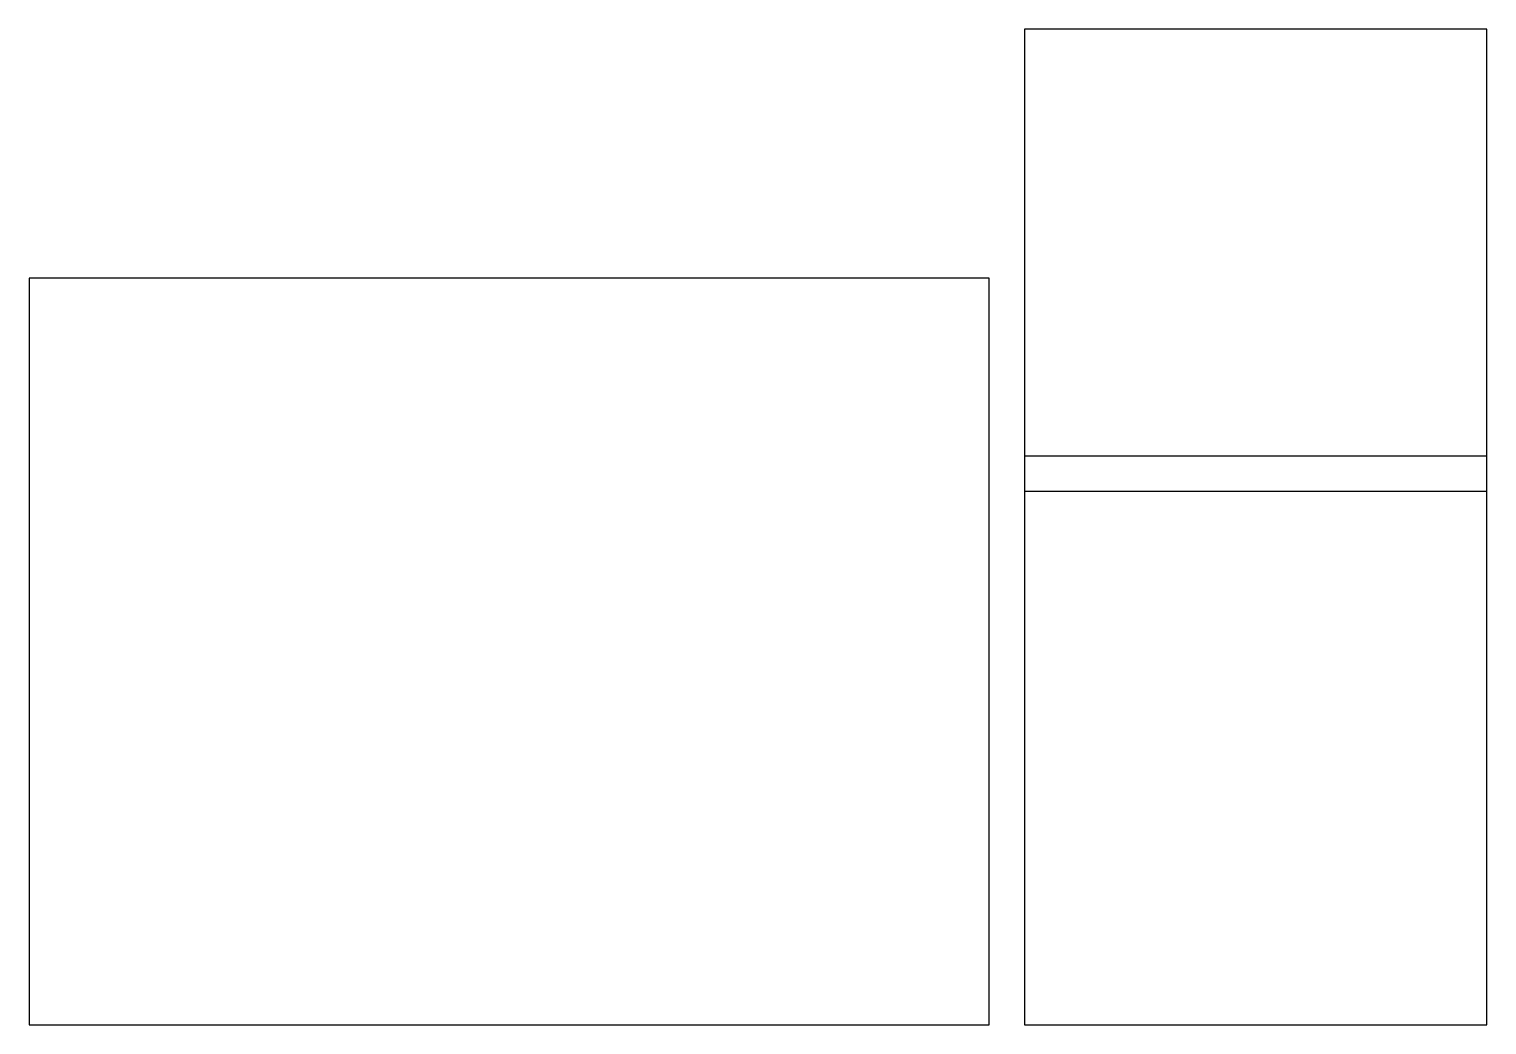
# Model space of a CAD drawing. Header units: millimetres. Extents: x 0 to 8200, y 0 to 5600.
import ezdxf

# ---------------------------------------------------------------- set-up
doc = ezdxf.new("R2010")
doc.units = ezdxf.units.MM
doc.layers.add('A-ROOM', color=3, linetype='Continuous')
doc.layers.add('A-WALL', color=4, linetype='Continuous')

msp = doc.modelspace()

# ---------------------------------------------------------------- linework, layer by layer
at = {"layer": 'A-ROOM'}
for points in [[(5600, 3200), (8200, 3200), (8200, 5600), (5600, 5600)], [(0, 0), (5400, 0), (5400, 4200), (0, 4200)], [(5600, 0), (8200, 0), (8200, 3000), (5600, 3000)]]:
    msp.add_lwpolyline(points, close=True, dxfattribs=at)
at = {"layer": 'A-WALL'}
for p, q in [((8200, 5600), (5600, 5600)), ((5600, 5600), (5600, 0)), ((8200, 0), (8200, 5600)), ((5400, 4200), (0, 4200)), ((0, 4200), (0, 0)), ((5400, 0), (5400, 4200)), ((0, 0), (5400, 0)), ((5600, 0), (8200, 0))]:
    msp.add_line(p, q, dxfattribs=at)

doc.saveas('drawing.dxf')
